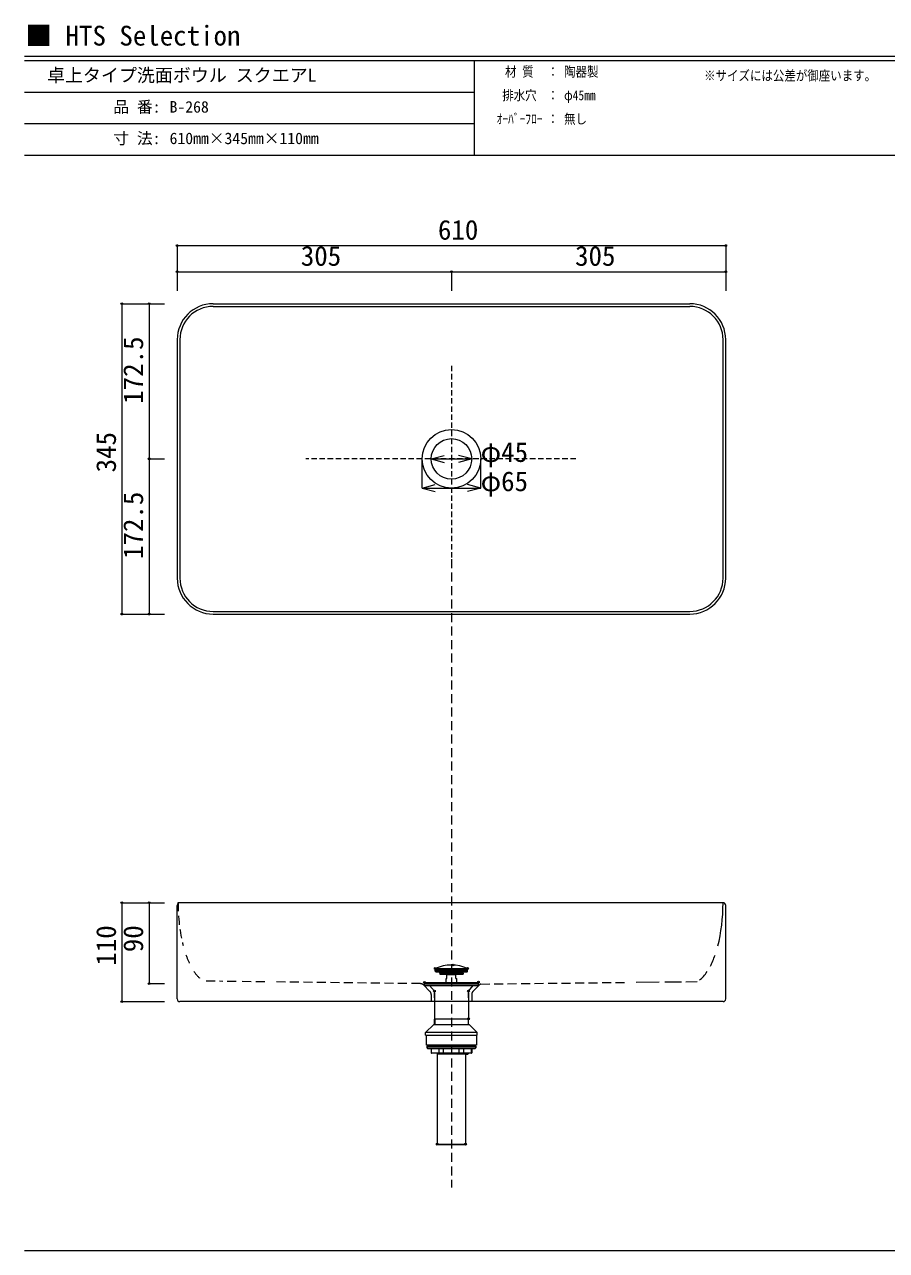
# Model space of a CAD drawing. Units: millimetres, scale not verified. Extents: x -1002 to 1012, y -687 to 676.
# Drawn here: x -1002 to -44, y -687 to 676 of the extents above; entities that cross this region are included whole.
import ezdxf
from ezdxf.enums import TextEntityAlignment as Align

# ---------------------------------------------------------------- set-up
doc = ezdxf.new("R2010")
doc.units = ezdxf.units.MM
doc.header["$LTSCALE"] = 5
doc.header["$PDMODE"] = 32
doc.header["$PDSIZE"] = 2
doc.linetypes.add('DASHED1', pattern=[1.8, 1.2, -0.6])
doc.linetypes.add('DASHED2', pattern=[3, 2, -1])
doc.layers.add('F-0', color=7, linetype='Continuous', lineweight=15)
doc.styles.add('ＭＳ ゴシック', font='')
doc.styles.get('ＭＳ ゴシック').set_extended_font_data('MS Gothic')

msp = doc.modelspace()

# ---------------------------------------------------------------- linework, layer by layer
at = {"layer": 'F-0'}
for p, q in [((1002.034, 640.036), (-1002.086, 640.036)), ((1002.034, 635.036), (-1002.086, 635.036)), ((-502.086, 635.036), (-502.086, 530.036)), ((-502.086, 600.036), (-1002.086, 600.036)), ((-502.086, 565.036), (-1002.086, 565.036)), ((1002.034, 530.036), (-1002.086, 530.036)), ((-832.304, 429.811), (-222.304, 429.811)), ((-832.304, 429.811), (-832.304, 379.574)), ((-222.304, 429.811), (-222.304, 379.574)), ((-832.304, 400.814), (-527.304, 400.814)), ((-832.304, 400.814), (-832.304, 379.574)), ((-527.304, 400.814), (-527.304, 379.574)), ((-527.304, 400.814), (-222.304, 400.814)), ((-222.304, 400.814), (-222.304, 379.574)), ((-893.807, 365.282), (-893.807, 20.282)), ((-893.807, 365.282), (-846.328, 365.282)), ((-863.594, 365.282), (-863.594, 192.782)), ((-863.594, 365.282), (-846.328, 365.282)), ((-792.304, 365.282), (-262.304, 365.282)), ((-792.304, 362.282), (-262.304, 362.282)), ((-832.304, 325.282), (-832.304, 60.282)), ((-829.304, 325.282), (-829.304, 60.282)), ((-225.304, 60.282), (-225.304, 325.282)), ((-222.304, 60.282), (-222.304, 325.282)), ((-863.594, 192.782), (-846.328, 192.782)), ((-863.594, 192.782), (-863.594, 20.282)), ((-559.804, 160.282), (-559.804, 192.782)), ((-549.804, 192.782), (-535.315, 196.665)), ((-549.804, 192.782), (-504.804, 192.782)), ((-549.804, 192.782), (-535.315, 188.9)), ((-504.804, 192.782), (-519.293, 196.665)), ((-504.804, 192.782), (-519.293, 188.9)), ((-494.804, 160.282), (-494.804, 192.782)), ((-559.804, 160.282), (-545.315, 164.165)), ((-494.804, 160.282), (-509.293, 164.165)), ((-559.804, 160.282), (-494.804, 160.282)), ((-559.804, 160.282), (-545.315, 156.4)), ((-494.804, 160.282), (-509.293, 156.4)), ((-893.807, 20.282), (-846.328, 20.282)), ((-863.594, 20.282), (-846.328, 20.282)), ((-792.304, 23.282), (-262.304, 23.282)), ((-792.304, 20.282), (-262.304, 20.282)), ((-893.807, -300.499), (-893.807, -410.499)), ((-893.807, -300.499), (-846.328, -300.499)), ((-863.594, -300.499), (-863.594, -390.499)), ((-863.594, -300.499), (-846.328, -300.499)), ((-832.304, -407.499), (-832.304, -303.499)), ((-225.304, -300.499), (-829.304, -300.499)), ((-545.304, -373.766), (-509.304, -373.766)), ((-545.304, -373.766), (-545.304, -374.766)), ((-545.304, -374.766), (-509.304, -374.766)), ((-545.304, -375.466), (-509.304, -375.466)), ((-545.304, -376.766), (-545.304, -375.466)), ((-545.304, -376.766), (-509.304, -376.766)), ((-545.104, -375.266), (-509.504, -375.266)), ((-544.804, -377.266), (-509.804, -377.266)), ((-540.304, -375.266), (-540.304, -374.766)), ((-540.304, -378.766), (-540.304, -377.266)), ((-540.304, -378.766), (-514.304, -378.766)), ((-540.304, -378.766), (-514.304, -378.766)), ((-540.304, -378.766), (-540.304, -379.766)), ((-540.304, -379.766), (-514.304, -379.766)), ((-532.304, -384.766), (-532.304, -379.771)), ((-522.304, -380.766), (-532.304, -380.766)), ((-522.304, -384.766), (-522.304, -379.771)), ((-514.304, -375.266), (-514.304, -374.766)), ((-514.304, -378.766), (-514.304, -377.266)), ((-514.304, -378.766), (-514.304, -379.766)), ((-509.304, -373.766), (-509.304, -374.766)), ((-509.304, -376.766), (-509.304, -375.466)), ((-863.594, -390.499), (-846.328, -390.499)), ((-557.304, -389.116), (-497.304, -389.116)), ((-557.304, -390.416), (-557.304, -389.116)), ((-557.304, -390.416), (-497.304, -390.416)), ((-555.822, -390.644), (-557.304, -390.416)), ((-555.822, -390.644), (-557.304, -390.416)), ((-557.304, -390.644), (-497.304, -390.644)), ((-557.304, -392.644), (-557.304, -390.644)), ((-557.304, -392.644), (-497.304, -392.644)), ((-546.304, -398.744), (-551.554, -392.644)), ((-533.204, -384.766), (-532.304, -384.766)), ((-533.204, -389.116), (-533.204, -384.766)), ((-522.304, -384.766), (-521.404, -384.766)), ((-521.404, -389.116), (-521.404, -384.766)), ((-508.304, -398.744), (-503.054, -392.644)), ((-498.786, -390.644), (-497.304, -390.416)), ((-498.786, -390.644), (-497.304, -390.416)), ((-497.304, -390.416), (-497.304, -389.116)), ((-497.304, -392.644), (-497.304, -390.644)), ((-321.794, -388.931), (-296.265, -388.633)), ((-290.017, -388.56), (-271.305, -388.342)), ((-266.775, -388.289), (-253.886, -388.139)), ((-546.304, -406.116), (-546.304, -398.744)), ((-546.304, -406.116), (-546.304, -398.744)), ((-546.304, -400.544), (-546.304, -416.912)), ((-508.304, -406.116), (-508.304, -398.744)), ((-508.304, -400.544), (-508.304, -416.912)), ((-893.807, -410.499), (-846.328, -410.499)), ((-225.304, -410.499), (-829.304, -410.499)), ((-546.304, -416.912), (-546.304, -429.864)), ((-508.304, -416.912), (-508.304, -429.659)), ((-555.996, -444.805), (-547.054, -435.864)), ((-547.054, -435.864), (-507.554, -435.864)), ((-508.304, -429.864), (-546.304, -429.864)), ((-546.304, -435.864), (-546.304, -429.864)), ((-546.304, -435.864), (-546.304, -429.864)), ((-545.804, -429.864), (-545.804, -435.864)), ((-508.804, -429.864), (-508.804, -435.864)), ((-508.304, -435.864), (-508.304, -429.864)), ((-498.613, -444.805), (-507.554, -435.864)), ((-498.554, -444.946), (-556.054, -444.946)), ((-556.054, -447.864), (-556.054, -444.946)), ((-556.054, -447.864), (-498.554, -447.864)), ((-498.613, -444.805), (-555.996, -444.805)), ((-555.304, -447.864), (-555.304, -458.864)), ((-499.304, -447.864), (-499.304, -458.864)), ((-498.554, -447.864), (-498.554, -444.946)), ((-499.304, -458.864), (-555.304, -458.864)), ((-554.304, -459.864), (-500.304, -459.864)), ((-554.304, -461.964), (-500.304, -461.964)), ((-553.804, -462.464), (-500.804, -462.464)), ((-553.554, -459.864), (-553.554, -458.864)), ((-549.804, -462.464), (-549.804, -467.364)), ((-549.624, -467.364), (-549.624, -462.464)), ((-540.924, -467.364), (-540.924, -462.464)), ((-536.004, -467.364), (-536.004, -462.464)), ((-518.604, -467.364), (-518.604, -462.464)), ((-513.684, -467.364), (-513.684, -462.464)), ((-504.984, -467.364), (-504.984, -462.464)), ((-504.804, -462.464), (-504.804, -467.364)), ((-501.054, -459.864), (-501.054, -458.864)), ((-549.804, -467.364), (-504.804, -467.364)), ((-505.304, -467.864), (-549.304, -467.864)), ((-543.054, -468.364), (-511.554, -468.364)), ((-542.804, -468.364), (-542.804, -467.864)), ((-511.804, -468.364), (-511.804, -467.864)), ((-1002.086, -687.064), (1002.034, -687.064))]:
    msp.add_line(p, q, dxfattribs=at)
at = {"layer": 'F-0', "linetype": 'DASHED1'}
for p, q in [((-527.304, 296.164), (-527.304, 81.342)), ((-389.016, 192.782), (-689.084, 192.782))]:
    msp.add_line(p, q, dxfattribs=at)
at = {"layer": 'F-0', "linetype": 'DASHED2'}
for p, q in [((-527.304, 81.342), (-527.304, -617.215)), ((-789.904, -387.84), (-802.794, -387.69)), ((-766.662, -388.111), (-785.374, -387.893)), ((-734.885, -388.482), (-760.414, -388.184)), ((-561.875, -390.499), (-725.15, -388.595)), ((-558.34, -391.964), (-551.269, -399.035)), ((-503.34, -399.035), (-496.269, -391.964)), ((-494.804, -390.949), (-331.529, -389.044)), ((-549.804, -402.57), (-549.804, -410.499)), ((-504.804, -402.57), (-504.804, -410.499))]:
    msp.add_line(p, q, dxfattribs=at)
at = {"layer": 'F-0', "lineweight": 18}
for p, q in [((-543.054, -467.864), (-543.054, -568.915)), ((-511.554, -467.864), (-511.554, -568.915)), ((-543.054, -568.915), (-511.554, -568.915)), ((-542.854, -569.116), (-543.054, -568.915)), ((-542.854, -569.116), (-511.755, -569.116)), ((-511.755, -569.116), (-511.554, -568.915))]:
    msp.add_line(p, q, dxfattribs=at)
at = {"layer": 'F-0'}
for points in [[(-222.304, -407.499), (-222.304, -339.313), (-222.304, -303.499)], [(-554.304, -459.864), (-554.304, -461.964), (-554.304, -459.864)], [(-500.304, -459.864), (-500.304, -461.964), (-500.304, -459.864)], [(-549.624, -467.364), (-549.624, -467.382), (-549.623, -467.4), (-549.621, -467.418), (-549.619, -467.436), (-549.616, -467.454), (-549.612, -467.472), (-549.608, -467.489), (-549.604, -467.507), (-549.598, -467.525), (-549.592, -467.542), (-549.586, -467.559), (-549.578, -467.576), (-549.57, -467.592), (-549.562, -467.609), (-549.553, -467.625), (-549.543, -467.64), (-549.533, -467.655), (-549.522, -467.67), (-549.511, -467.685), (-549.499, -467.699), (-549.487, -467.712), (-549.474, -467.725), (-549.461, -467.738), (-549.447, -467.75), (-549.433, -467.762), (-549.418, -467.773), (-549.403, -467.783), (-549.388, -467.793), (-549.372, -467.802), (-549.356, -467.811), (-549.34, -467.819), (-549.324, -467.826)], [(-549.299, -467.836), (-549.293, -467.838), (-549.286, -467.84), (-549.28, -467.842), (-549.273, -467.844), (-549.267, -467.846), (-549.26, -467.848), (-549.254, -467.85), (-549.247, -467.851), (-549.241, -467.853), (-549.234, -467.854), (-549.228, -467.855), (-549.221, -467.857), (-549.214, -467.858), (-549.208, -467.859), (-549.201, -467.86), (-549.194, -467.86), (-549.187, -467.861), (-549.181, -467.862), (-549.174, -467.862), (-549.167, -467.863), (-549.161, -467.863), (-549.154, -467.863), (-549.147, -467.864), (-549.14, -467.864)], [(-540.924, -467.364), (-540.924, -467.378), (-540.924, -467.392), (-540.923, -467.407), (-540.922, -467.421), (-540.92, -467.436), (-540.918, -467.45), (-540.916, -467.464), (-540.914, -467.479), (-540.911, -467.493), (-540.908, -467.507), (-540.905, -467.521), (-540.901, -467.535), (-540.897, -467.549), (-540.893, -467.563), (-540.888, -467.577), (-540.883, -467.59), (-540.877, -467.604), (-540.872, -467.617), (-540.865, -467.63), (-540.859, -467.643), (-540.852, -467.656), (-540.845, -467.668), (-540.837, -467.681), (-540.83, -467.693), (-540.821, -467.705), (-540.813, -467.716), (-540.804, -467.728), (-540.794, -467.739), (-540.785, -467.75), (-540.775, -467.76), (-540.764, -467.77), (-540.754, -467.78), (-540.742, -467.789), (-540.731, -467.798), (-540.719, -467.807), (-540.707, -467.815), (-540.695, -467.822), (-540.682, -467.829), (-540.669, -467.835)], [(-540.669, -467.835), (-540.655, -467.841), (-540.641, -467.846), (-540.628, -467.851), (-540.614, -467.855), (-540.599, -467.858), (-540.585, -467.86), (-540.571, -467.862), (-540.556, -467.863), (-540.542, -467.864)], [(-536.004, -467.364), (-536.004, -467.373), (-536.004, -467.382), (-536.004, -467.392), (-536.004, -467.401), (-536.004, -467.41), (-536.003, -467.42), (-536.003, -467.429), (-536.003, -467.438), (-536.002, -467.448), (-536.002, -467.457), (-536.002, -467.466), (-536.001, -467.476), (-536.001, -467.485), (-536, -467.494), (-536, -467.504), (-535.999, -467.513), (-535.999, -467.522), (-535.998, -467.532), (-535.997, -467.541), (-535.997, -467.55), (-535.996, -467.56), (-535.995, -467.569), (-535.994, -467.578), (-535.993, -467.587), (-535.992, -467.597), (-535.991, -467.606), (-535.99, -467.615), (-535.989, -467.624), (-535.988, -467.634), (-535.987, -467.643), (-535.986, -467.652), (-535.984, -467.661), (-535.983, -467.671), (-535.981, -467.68), (-535.98, -467.689), (-535.978, -467.698), (-535.976, -467.708), (-535.975, -467.717), (-535.973, -467.726)], [(-535.973, -467.726), (-535.971, -467.735), (-535.968, -467.745), (-535.966, -467.754), (-535.964, -467.763), (-535.961, -467.772), (-535.959, -467.78), (-535.956, -467.789), (-535.953, -467.798), (-535.95, -467.806), (-535.946, -467.815), (-535.942, -467.824), (-535.938, -467.833), (-535.932, -467.842), (-535.926, -467.851), (-535.919, -467.857), (-535.912, -467.862), (-535.903, -467.864)], [(-518.636, -467.726), (-518.638, -467.735), (-518.64, -467.745), (-518.642, -467.754), (-518.644, -467.763), (-518.647, -467.772), (-518.649, -467.78), (-518.652, -467.789), (-518.655, -467.798), (-518.658, -467.806), (-518.662, -467.815), (-518.666, -467.824), (-518.67, -467.833), (-518.676, -467.842), (-518.682, -467.851), (-518.689, -467.857), (-518.697, -467.862), (-518.705, -467.864)], [(-518.604, -467.364), (-518.604, -467.373), (-518.604, -467.382), (-518.604, -467.392), (-518.605, -467.401), (-518.605, -467.41), (-518.605, -467.42), (-518.605, -467.429), (-518.605, -467.438), (-518.606, -467.448), (-518.606, -467.457), (-518.606, -467.466), (-518.607, -467.476), (-518.607, -467.485), (-518.608, -467.494), (-518.608, -467.504), (-518.609, -467.513), (-518.609, -467.522), (-518.61, -467.532), (-518.611, -467.541), (-518.612, -467.55), (-518.612, -467.56), (-518.613, -467.569), (-518.614, -467.578), (-518.615, -467.587), (-518.616, -467.597), (-518.617, -467.606), (-518.618, -467.615), (-518.619, -467.624), (-518.62, -467.634), (-518.621, -467.643), (-518.623, -467.652), (-518.624, -467.661), (-518.625, -467.671), (-518.627, -467.68), (-518.628, -467.689), (-518.63, -467.698), (-518.632, -467.708), (-518.634, -467.717), (-518.636, -467.726)], [(-513.94, -467.835), (-513.953, -467.841), (-513.967, -467.846), (-513.981, -467.851), (-513.995, -467.855), (-514.009, -467.858), (-514.023, -467.86), (-514.038, -467.862), (-514.052, -467.863), (-514.066, -467.864)], [(-513.684, -467.364), (-513.684, -467.378), (-513.685, -467.392), (-513.685, -467.407), (-513.687, -467.421), (-513.688, -467.436), (-513.69, -467.45), (-513.692, -467.464), (-513.694, -467.479), (-513.697, -467.493), (-513.7, -467.507), (-513.703, -467.521), (-513.707, -467.535), (-513.711, -467.549), (-513.716, -467.563), (-513.72, -467.577), (-513.725, -467.59), (-513.731, -467.604), (-513.737, -467.617), (-513.743, -467.63), (-513.749, -467.643), (-513.756, -467.656), (-513.763, -467.668), (-513.771, -467.681), (-513.779, -467.693), (-513.787, -467.705), (-513.795, -467.716), (-513.804, -467.728), (-513.814, -467.739), (-513.823, -467.75), (-513.833, -467.76), (-513.844, -467.77), (-513.855, -467.78), (-513.866, -467.789), (-513.877, -467.798), (-513.889, -467.807), (-513.901, -467.815), (-513.914, -467.822), (-513.926, -467.829), (-513.94, -467.835)], [(-505.309, -467.836), (-505.316, -467.838), (-505.322, -467.84), (-505.328, -467.842), (-505.335, -467.844), (-505.341, -467.846), (-505.348, -467.848), (-505.354, -467.85), (-505.361, -467.851), (-505.367, -467.853), (-505.374, -467.854), (-505.381, -467.855), (-505.387, -467.857), (-505.394, -467.858), (-505.401, -467.859), (-505.407, -467.86), (-505.414, -467.86), (-505.421, -467.861), (-505.427, -467.862), (-505.434, -467.862), (-505.441, -467.863), (-505.448, -467.863), (-505.454, -467.863), (-505.461, -467.864), (-505.468, -467.864)], [(-504.984, -467.364), (-504.984, -467.382), (-504.985, -467.4), (-504.987, -467.418), (-504.989, -467.436), (-504.992, -467.454), (-504.996, -467.472), (-505, -467.489), (-505.005, -467.507), (-505.01, -467.525), (-505.016, -467.542), (-505.023, -467.559), (-505.03, -467.576), (-505.038, -467.592), (-505.046, -467.609), (-505.055, -467.625), (-505.065, -467.64), (-505.075, -467.655), (-505.086, -467.67), (-505.097, -467.685), (-505.109, -467.699), (-505.121, -467.712), (-505.134, -467.725), (-505.148, -467.738), (-505.161, -467.75), (-505.176, -467.762), (-505.19, -467.773), (-505.205, -467.783), (-505.22, -467.793), (-505.236, -467.802), (-505.252, -467.811), (-505.268, -467.819), (-505.284, -467.826)]]:
    msp.add_lwpolyline(points, dxfattribs=at)
for radius in [32.5, 22.5]:
    msp.add_circle((-527.304, 192.782), radius, dxfattribs=at)
for centre, radius, start, end in [((-792.304, 325.282), 40, 90, 180), ((-792.304, 325.282), 37, 90, 180), ((-262.304, 325.282), 40, 0, 90), ((-262.304, 325.282), 37, 0, 90), ((-792.304, 60.282), 40, 180, 270), ((-792.304, 60.282), 37, 180, 270), ((-262.304, 60.282), 40, 270, 0), ((-262.304, 60.282), 37, 270, 0), ((-829.304, -303.499), 3, 90, 180), ((-225.304, -303.499), 3, 0, 90), ((-527.304, -412.266), 42.5, 64.94238, 115.05762), ((-545.104, -375.466), 0.2, 90, 180), ((-544.804, -376.766), 0.5, 180, 270), ((-509.804, -376.766), 0.5, 270, 0), ((-509.504, -375.466), 0.2, 0, 90), ((-829.304, -407.499), 3, 180, 270), ((-225.304, -407.499), 3, 270, 0), ((-555.854, -444.946), 0.2, 135, 180), ((-498.754, -444.946), 0.2, 0, 45), ((-553.804, -461.964), 0.5, 180, 270), ((-500.804, -461.964), 0.5, 270, 0), ((-549.304, -467.364), 0.5, 180, 270), ((-549.141, -467.393), 0.47, 247.09102, 250.33614), ((-505.467, -467.393), 0.47, 289.66386, 292.90898), ((-505.304, -467.364), 0.5, 270, 0)]:
    msp.add_arc(centre, radius, start, end, dxfattribs=at)
at = {"layer": 'F-0', "linetype": 'DASHED2'}
for centre, start, end in [((-561.875, -395.499), 45, 90), ((-492.733, -395.499), 114.4698, 135), ((-554.804, -402.57), 0, 45), ((-499.804, -402.57), 135, 180)]:
    msp.add_arc(centre, 5, start, end, dxfattribs=at)
for start_param, end_param in [(1.57079633, 2.13482914), (2.27567588, 2.47338856), (2.59024416, 2.84018518)]:
    msp.add_ellipse((-794.375, -300.05), major_axis=(0, 90), ratio=0.411111, start_param=start_param, end_param=end_param, dxfattribs=at)
at = {"layer": 'F-0'}
for start_param, end_param in [(4.14835617, 4.71238898), (3.80979675, 4.00750942), (3.44300012, 3.69294115)]:
    msp.add_ellipse((-262.304, -300.499), major_axis=(0, 90), ratio=0.411111, start_param=start_param, end_param=end_param, dxfattribs=at)
for p in [(-832.304, 429.811), (-222.304, 429.811), (-832.304, 400.814), (-527.304, 400.814), (-222.304, 400.814), (-893.807, 365.282), (-863.594, 365.282), (-863.594, 192.782), (-893.807, 20.282), (-863.594, 20.282), (-893.807, -300.499), (-863.594, -300.499), (-545.304, -373.609), (-525.447, -369.766), (-509.304, -373.609), (-863.594, -390.499), (-557.304, -389.116), (-497.304, -388.787), (-546.304, -398.744), (-508.304, -398.744), (-893.807, -410.499), (-508.304, -429.659), (-509.697, -468.364), (-543.054, -568.915), (-511.554, -568.915)]:
    msp.add_point(p, dxfattribs=at)

# ---------------------------------------------------------------- texts
at = {"layer": 'F-0', "style": 'ＭＳ ゴシック'}
for s, height, p in [('■ HTS Selection', 21.99, (-1001.367, 645.583)), ('卓上タイプ洗面ボウル スクエアL', 14.66, (-977.086, 607.536)), ('品 番:', 12.83, (-903.336, 573.786)), ('B-268', 12.83, (-840.774, 573.786)), ('寸 法:', 12.83, (-903.336, 538.786)), ('610mm×345mm×110mm', 12.83, (-840.774, 538.786)), ('610', 21.99, (-542.304, 429.811)), ('305', 21.99, (-694.804, 400.814)), ('305', 21.99, (-389.804, 400.814)), ('φ45', 21.99, (-494.804, 182.782)), ('φ65', 21.99, (-494.804, 150.282))]:
    msp.add_text(s, height=height, dxfattribs=at).set_placement(p, align=Align.BOTTOM_LEFT)
at = {"layer": 'F-0', "style": 'ＭＳ ゴシック', "width": 0.85}
for s, p in [('材 質', (-467.711, 614.411)), ('：', (-420.836, 614.411)), ('陶器製', (-402.086, 614.411)), ('※サイズには公差が御座います。', (-246.359, 610.036)), ('排水穴', (-470.836, 588.161)), ('：', (-420.836, 588.161)), ('φ45mm', (-402.086, 588.161)), ('ｵｰﾊﾞｰﾌﾛｰ', (-477.086, 561.911)), ('：', (-420.836, 561.911)), ('無し', (-402.086, 561.911))]:
    msp.add_text(s, height=11, dxfattribs=at).set_placement(p, align=Align.BOTTOM_LEFT)
at = {"layer": 'F-0', "style": 'ＭＳ ゴシック'}
for s, p in [('172.5', (-863.594, 254.032)), ('345', (-893.807, 177.782)), ('172.5', (-863.594, 81.532)), ('110', (-893.807, -370.499)), ('90', (-863.594, -355.499))]:
    msp.add_text(s, height=21.99, rotation=90, dxfattribs=at).set_placement(p, align=Align.BOTTOM_LEFT)

doc.saveas('drawing.dxf')
